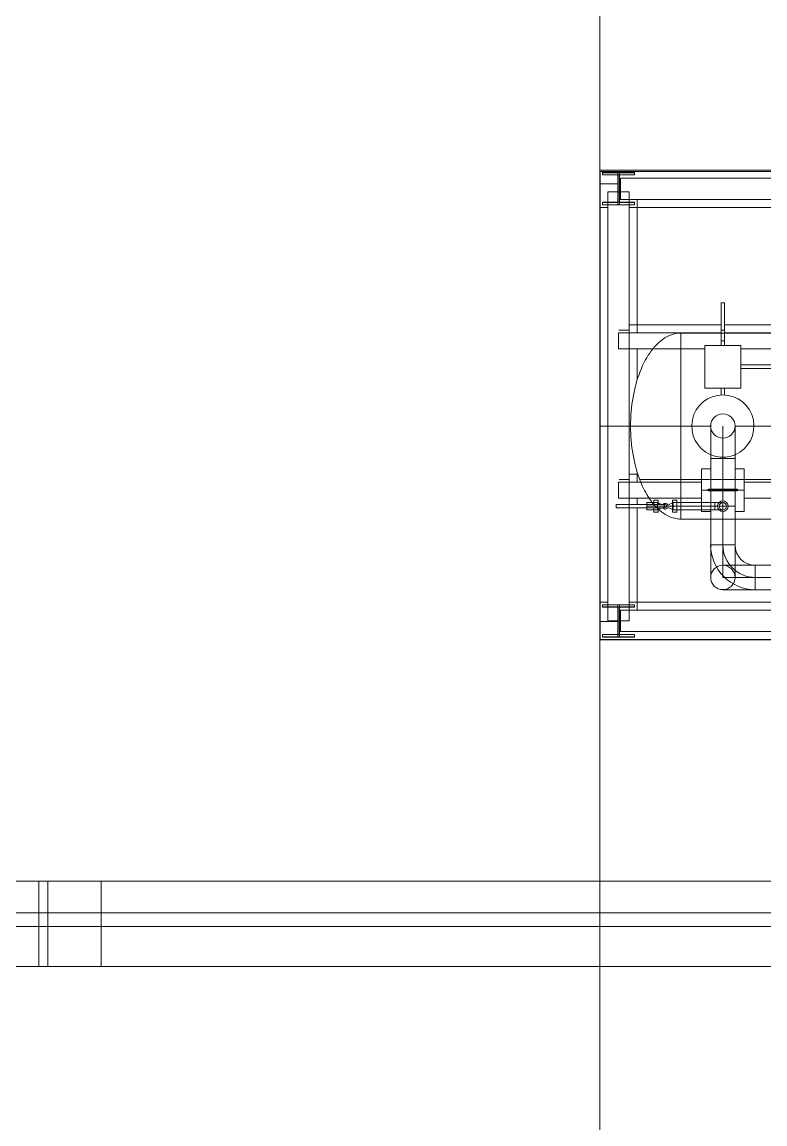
# Model space of a CAD drawing. Header units: inches. Extents: x -1128 to 651, y 96 to 845.
# Drawn here: x -1046.666 to -1043.52, y 706.763 to 711.425 of the extents above; entities that cross this region are included whole.
import ezdxf

# ---------------------------------------------------------------- set-up
doc = ezdxf.new("R2010")
doc.units = ezdxf.units.IN
doc.header["$MEASUREMENT"] = 0
doc.layers.add('Cable Tray', color=7, linetype='Continuous')
doc.layers.add('EQUIPMENT LAYOUT-EMBED 1_DWG$0$DwgTemplate', color=7, linetype='Continuous')
doc.layers.add('Cables', color=7, linetype='Continuous', lineweight=0)
doc.layers.add('Layout', color=6, linetype='Continuous', lineweight=18)

# ---------------------------------------------------------------- blocks, each defined once
blk = doc.blocks.new('A$C55974CAD')
at = {"layer": 'EQUIPMENT LAYOUT-EMBED 1_DWG$0$DwgTemplate', "color": 7, "lineweight": 0}
for p, q in [((0, 22.4), (61, 22.4)), ((33.7505, 22.2625), (33.7505, 22.3625)), ((33.7505, 22.3625), (33.7505, 22.2625)), ((34.2167, 22.323), (34.2242, 22.323)), ((34.2167, 22.323), (34.2167, 22.2625)), ((34.2242, 22.323), (34.2317, 22.323)), ((34.2317, 22.323), (34.2317, 22.2625)), ((35.6495, 22.3625), (35.6495, 22.2625)), ((35.6495, 22.3625), (35.6495, 22.2625)), ((33.6125, 22.3165), (33.6225, 22.3165)), ((33.6125, 22.3165), (33.6225, 22.3165)), ((33.6225, 22.3085), (33.6125, 22.3085)), ((33.6125, 22.3085), (33.6225, 22.3085)), ((33.6225, 22.316), (33.6225, 22.309)), ((33.6225, 22.309), (33.6225, 22.316)), ((33.6875, 22.3165), (33.7615, 22.3165)), ((33.6875, 22.3165), (33.7615, 22.3165)), ((33.7615, 22.3085), (33.6875, 22.3085)), ((33.6875, 22.3085), (33.7615, 22.3085)), ((33.7615, 22.3165), (33.7615, 22.3085)), ((33.7615, 22.3085), (33.7615, 22.3165)), ((35.6385, 22.3085), (35.6385, 22.3165)), ((35.6385, 22.3085), (35.6385, 22.3165)), ((35.6385, 22.3165), (35.6981, 22.3165)), ((35.6981, 22.3165), (35.6385, 22.3165)), ((35.6981, 22.3085), (35.6385, 22.3085)), ((35.6981, 22.3085), (35.6385, 22.3085)), ((35.7775, 22.3165), (35.7875, 22.3165)), ((35.7875, 22.3165), (35.7775, 22.3165)), ((35.7775, 22.309), (35.7775, 22.316)), ((35.7775, 22.309), (35.7775, 22.316)), ((35.7875, 22.3085), (35.7775, 22.3085)), ((35.7875, 22.3085), (35.7775, 22.3085)), ((34.2167, 22.2625), (34.2167, 22.1325)), ((34.2317, 22.2625), (34.2317, 22.1463)), ((34.2075, 22.1799), (34.2167, 22.1799)), ((34.2075, 22.1799), (34.2075, 22.1466)), ((34.2167, 22.1799), (34.2242, 22.1799)), ((34.2242, 22.1799), (34.2242, 22.1291)), ((34.2242, 22.1799), (34.2317, 22.1799)), ((34.2317, 22.1799), (34.2409, 22.1799)), ((34.2409, 22.1799), (34.2409, 22.1538)), ((34.2167, 22.1466), (34.1964, 22.1466)), ((34.1964, 22.1259), (34.1964, 22.1466)), ((34.2104, 22.1259), (34.1964, 22.1259)), ((34.2075, 22.1466), (34.2075, 22.1291)), ((34.2075, 22.1291), (34.2242, 22.1291)), ((34.2095, 22.125), (34.2091, 22.1259)), ((34.2167, 22.1093), (34.2095, 22.125)), ((34.2167, 22.1259), (34.2104, 22.1259)), ((34.2167, 22.1325), (34.2167, 22.093)), ((34.2242, 22.0568), (34.2242, 22.1291)), ((34.2242, 22.1291), (34.2242, 22.1291)), ((34.2242, 22.1291), (34.2242, 22.1291)), ((34.2242, 22.1291), (34.2409, 22.1291)), ((34.232, 22.1466), (34.2317, 22.1466)), ((34.2317, 22.1463), (34.2317, 22.093)), ((34.252, 22.1259), (34.2317, 22.1259)), ((34.2317, 22.1093), (34.2394, 22.1259)), ((34.252, 22.1466), (34.232, 22.1466)), ((34.2409, 22.1538), (34.2409, 22.1291)), ((34.252, 22.1259), (34.252, 22.1466)), ((34.1964, 22.06), (34.2242, 22.06)), ((34.1964, 22.06), (34.1964, 22.0394)), ((34.2186, 22.0808), (34.2091, 22.06)), ((34.2242, 22.06), (34.252, 22.06)), ((34.2298, 22.0808), (34.2394, 22.06)), ((34.252, 22.06), (34.252, 22.0394)), ((34.1964, 22.0394), (34.2242, 22.0394)), ((34.2409, 22.0568), (34.2075, 22.0568)), ((34.2075, 22.0568), (34.2075, 21.8611)), ((34.2242, 21.8611), (34.2242, 22.0568)), ((34.2242, 22.0394), (34.252, 22.0394)), ((34.2409, 22.0568), (34.2409, 21.8611)), ((34.2625, 22.02), (34.3375, 22.02)), ((34.3375, 22.02), (34.2625, 22.02)), ((34.9625, 22.02), (35.036, 22.02)), ((35.036, 22.02), (34.9625, 22.02)), ((35.036, 21.58), (35.036, 22.02)), ((34.778, 21.908), (34.778, 21.738)), ((34.978, 21.908), (34.778, 21.908)), ((34.978, 21.908), (34.978, 21.738)), ((33.89, 21.8801), (34.0424, 21.8801)), ((34.0424, 21.8801), (34.0424, 21.7658)), ((34.0424, 21.8801), (34.296, 21.8801)), ((34.0424, 21.7658), (34.0424, 21.8801)), ((34.164, 21.7658), (34.164, 21.8801)), ((34.2075, 21.8611), (34.2242, 21.8611)), ((34.2075, 21.8611), (34.2075, 21.823)), ((34.2409, 21.8611), (34.2075, 21.8611)), ((34.2242, 21.8801), (34.2242, 21.7658)), ((34.2242, 21.8611), (34.2242, 21.8611)), ((34.2242, 21.8611), (34.2242, 21.8611)), ((34.2242, 21.823), (34.2242, 21.8611)), ((34.2242, 21.8611), (34.2409, 21.8611)), ((34.2409, 21.823), (34.2409, 21.8611)), ((34.296, 21.8801), (34.304, 21.8801)), ((34.304, 21.8801), (34.4476, 21.8801)), ((34.4476, 21.7658), (34.4476, 21.8801)), ((34.4476, 21.8801), (34.6, 21.8801)), ((34.4476, 21.8801), (34.4476, 21.7658)), ((33.8328, 21.823), (33.8328, 21.6706)), ((34.0424, 21.823), (33.89, 21.823)), ((33.89, 21.823), (33.89, 21.7658)), ((33.9471, 21.7658), (33.9471, 21.823)), ((34.296, 21.823), (34.0424, 21.823)), ((34.0424, 21.823), (34.0424, 21.823)), ((34.0424, 21.823), (34.0424, 21.823)), ((34.304, 21.823), (34.296, 21.823)), ((34.4476, 21.823), (34.304, 21.823)), ((34.4476, 21.823), (34.4476, 21.823)), ((34.4476, 21.823), (34.4476, 21.823)), ((34.6, 21.823), (34.4476, 21.823)), ((34.778, 21.8315), (34.7458, 21.8315)), ((34.778, 21.8145), (34.7458, 21.8145)), ((35.178, 21.8315), (34.978, 21.8315)), ((35.178, 21.8145), (34.978, 21.8145)), ((35.178, 21.8315), (35.178, 21.8145)), ((34.0424, 21.7658), (33.89, 21.7658)), ((33.89, 21.7658), (33.89, 21.6706)), ((33.9471, 21.6706), (33.9471, 21.7658)), ((34.0424, 21.7658), (34.296, 21.7658)), ((34.296, 21.7658), (34.304, 21.7658)), ((34.304, 21.7658), (34.4476, 21.7658)), ((34.6, 21.7658), (34.4476, 21.7658)), ((34.978, 21.738), (34.778, 21.738)), ((34.8695, 21.524), (34.8695, 21.738)), ((34.8865, 21.524), (34.8865, 21.738)), ((33.89, 21.6706), (33.8328, 21.6706)), ((33.8328, 21.6706), (33.8328, 21.323)), ((33.89, 21.6706), (33.8328, 21.6706)), ((33.89, 21.3167), (33.89, 21.6706)), ((33.9471, 21.6706), (33.89, 21.6706)), ((33.89, 21.6706), (33.89, 21.6706)), ((33.89, 21.6706), (33.89, 21.6706)), ((33.9471, 21.6706), (33.89, 21.6706)), ((33.9471, 21.6706), (33.9471, 21.3167))]:
    blk.add_line(p, q, dxfattribs=at)
at = {"layer": 'EQUIPMENT LAYOUT-EMBED 1_DWG$0$DwgTemplate', "color": 54, "lineweight": 0}
for p, q in [((33.5975, 14.0254), (33.5975, 22.3991)), ((33.5975, 22.3991), (35.7933, 22.3991)), ((35.7933, 22.3991), (35.7933, 14.0277))]:
    blk.add_line(p, q, dxfattribs=at)
at = {"layer": 'EQUIPMENT LAYOUT-EMBED 1_DWG$0$DwgTemplate', "color": 1, "lineweight": 0}
for p, q in [((33.6, 20.74), (33.6, 22.4)), ((33.6, 22.4), (33.775, 22.4)), ((33.6225, 22.3875), (33.6125, 22.3875)), ((33.6125, 22.3875), (33.6125, 22.2375)), ((33.6225, 22.316), (33.6225, 22.3875)), ((33.6839, 22.3165), (33.6839, 22.4)), ((33.6839, 22.4), (35.7354, 22.4)), ((33.7525, 22.3875), (33.7525, 22.316)), ((33.7625, 22.3875), (33.7525, 22.3875)), ((33.7625, 22.2375), (33.7625, 22.3875)), ((33.775, 22.3625), (33.775, 22.4)), ((34.6, 22.4), (34.6, 22.3625)), ((35.625, 22.4), (35.8, 22.4)), ((35.625, 22.3625), (35.625, 22.4)), ((35.6375, 22.3875), (35.6375, 22.2375)), ((35.6475, 22.3875), (35.6375, 22.3875)), ((35.6475, 22.316), (35.6475, 22.3875)), ((35.7354, 22.4), (35.7354, 22.3165)), ((35.7775, 22.3875), (35.7775, 22.316)), ((35.7875, 22.3875), (35.7775, 22.3875)), ((35.7875, 22.2375), (35.7875, 22.3875)), ((35.8, 14), (35.8, 22.4)), ((33.6875, 22.3625), (35.6981, 22.3625)), ((33.6875, 22.2625), (33.6875, 22.3625)), ((34.6, 22.3625), (34.6, 22.2625)), ((35.6981, 22.3625), (35.6981, 22.2625)), ((33.7525, 22.316), (33.6225, 22.316)), ((33.6225, 22.309), (33.7525, 22.309)), ((33.6225, 22.2375), (33.6225, 22.309)), ((33.6375, 14.0967), (33.6375, 22.3033)), ((33.6375, 22.3033), (33.7375, 22.3033)), ((33.6839, 22.3033), (33.6839, 22.3085)), ((33.7375, 22.3033), (33.7375, 19.6185)), ((33.7525, 22.309), (33.7525, 22.2375)), ((34.2625, 22.3125), (34.3375, 22.3125)), ((34.2625, 22.3125), (34.2625, 21.923)), ((34.3375, 22.3125), (34.3375, 21.923)), ((34.9625, 22.3125), (34.9625, 21.908)), ((34.9625, 22.3125), (35.0375, 22.3125)), ((35.0375, 22.3125), (35.0375, 21.8315)), ((35.7775, 22.316), (35.6475, 22.316)), ((35.6475, 22.2375), (35.6475, 22.309)), ((35.6475, 22.309), (35.7775, 22.309)), ((35.6625, 22.3033), (35.7625, 22.3033)), ((35.6625, 19.6185), (35.6625, 22.3033)), ((35.7354, 22.3085), (35.7354, 22.3033)), ((35.7625, 22.3033), (35.7625, 14.0967)), ((35.7775, 22.309), (35.7775, 22.2375)), ((33.6125, 22.2375), (33.6225, 22.2375)), ((33.6875, 22.2625), (35.6981, 22.2625)), ((33.7375, 22.225), (34.2167, 22.225)), ((33.7525, 22.2375), (33.7625, 22.2375)), ((33.775, 21.1157), (33.775, 22.2625)), ((34.2317, 22.225), (34.2625, 22.225)), ((34.3375, 22.225), (34.384, 22.225)), ((34.374, 22.2625), (34.374, 22.2218)), ((34.6, 22.2625), (34.6, 22.256)), ((34.6, 22.256), (34.6, 21.8805)), ((34.816, 22.225), (34.9625, 22.225)), ((35.0375, 22.225), (35.6625, 22.225)), ((35.074, 22.2625), (35.074, 21.8315)), ((35.625, 19.7005), (35.625, 22.2625)), ((35.6375, 22.2375), (35.6475, 22.2375)), ((35.7775, 22.2375), (35.7875, 22.2375)), ((34.6, 22.18), (34.6, 21.8805)), ((35.0375, 21.8145), (35.0375, 21.524)), ((35.074, 21.8145), (35.074, 21.524)), ((34.6, 21.7654), (34.6, 21.15)), ((34.6, 21.7654), (34.6, 21.15)), ((34.2625, 21.723), (34.2625, 21.3167)), ((34.3375, 21.723), (34.3375, 21.3167)), ((34.9625, 21.738), (34.9625, 21.524))]:
    blk.add_line(p, q, dxfattribs=at)
at = {"layer": 'EQUIPMENT LAYOUT-EMBED 1_DWG$0$DwgTemplate', "color": 5, "lineweight": 0}
for p, q in [((33.6105, 22.3875), (33.6125, 22.3875)), ((33.6105, 22.3875), (33.6125, 22.3875)), ((33.6105, 22.2375), (33.6105, 22.3875)), ((33.6105, 22.3875), (33.6105, 22.2375)), ((33.7505, 22.3625), (33.7505, 22.3875)), ((33.7505, 22.3875), (33.7505, 22.3625)), ((33.7505, 22.3875), (33.7525, 22.3875)), ((33.7525, 22.3875), (33.7505, 22.3875)), ((35.6475, 22.3875), (35.6495, 22.3875)), ((35.6475, 22.3875), (35.6495, 22.3875)), ((35.6495, 22.3875), (35.6495, 22.3625)), ((35.6495, 22.3875), (35.6495, 22.3625)), ((35.7875, 22.3875), (35.7895, 22.3875)), ((35.7895, 22.3875), (35.7875, 22.3875)), ((35.7895, 22.3875), (35.7895, 22.2375)), ((35.7895, 22.3875), (35.7895, 22.2375)), ((33.6115, 22.3165), (33.6125, 22.3165)), ((33.6115, 22.3165), (33.6125, 22.3165)), ((33.6115, 22.3085), (33.6115, 22.3165)), ((33.6115, 22.3165), (33.6115, 22.3085)), ((33.6125, 22.3085), (33.6115, 22.3085)), ((33.6115, 22.3085), (33.6125, 22.3085)), ((33.6225, 22.3165), (33.6875, 22.3165)), ((33.6225, 22.3165), (33.6875, 22.3165)), ((33.6875, 22.3085), (33.6225, 22.3085)), ((33.6225, 22.3085), (33.6875, 22.3085)), ((35.6981, 22.3165), (35.7775, 22.3165)), ((35.7775, 22.3165), (35.6981, 22.3165)), ((35.7775, 22.3085), (35.6981, 22.3085)), ((35.7775, 22.3085), (35.6981, 22.3085)), ((35.7875, 22.3165), (35.7885, 22.3165)), ((35.7885, 22.3165), (35.7875, 22.3165)), ((35.7885, 22.3085), (35.7875, 22.3085)), ((35.7885, 22.3085), (35.7875, 22.3085)), ((35.7885, 22.3165), (35.7885, 22.3085)), ((35.7885, 22.3165), (35.7885, 22.3085)), ((33.6125, 22.2375), (33.6105, 22.2375)), ((33.6105, 22.2375), (33.6125, 22.2375)), ((33.7505, 22.2375), (33.7505, 22.2625)), ((33.7505, 22.2625), (33.7505, 22.2375)), ((33.7525, 22.2375), (33.7505, 22.2375)), ((33.7525, 22.2375), (33.7505, 22.2375)), ((35.6495, 22.2375), (35.6475, 22.2375)), ((35.6475, 22.2375), (35.6495, 22.2375)), ((35.6495, 22.2625), (35.6495, 22.2375)), ((35.6495, 22.2625), (35.6495, 22.2375)), ((35.7895, 22.2375), (35.7875, 22.2375)), ((35.7895, 22.2375), (35.7875, 22.2375)), ((34.164, 22.02), (34.2625, 22.02)), ((34.2625, 22.02), (34.164, 22.02)), ((34.164, 21.8801), (34.164, 22.02)), ((34.3375, 22.02), (34.9625, 22.02)), ((34.9625, 22.02), (34.3375, 22.02)), ((34.164, 21.58), (34.164, 21.7658))]:
    blk.add_line(p, q, dxfattribs=at)
at = {"layer": 'EQUIPMENT LAYOUT-EMBED 1_DWG$0$DwgTemplate', "color": 9, "lineweight": 0}
for p, q in [((34.35, 22.3095), (34.35, 22.2625)), ((35.05, 22.3117), (35.05, 22.2625)), ((34.35, 22.2133), (34.35, 16.1506)), ((34.3, 21.923), (34.3, 21.723)), ((35, 21.8315), (35, 21.8145)), ((35.05, 21.8315), (35.05, 21.8145))]:
    blk.add_line(p, q, dxfattribs=at)
at = {"layer": 'EQUIPMENT LAYOUT-EMBED 1_DWG$0$DwgTemplate', "color": 3, "lineweight": 0}
for p, q in [((34.4, 21.923), (34.2, 21.923)), ((34.2, 21.8801), (34.2, 21.923)), ((34.4, 21.8801), (34.4, 21.923)), ((34.296, 21.756), (34.296, 21.89)), ((34.304, 21.89), (34.304, 21.756)), ((34.2, 21.723), (34.2, 21.7658)), ((34.4, 21.723), (34.4, 21.7658)), ((34.4, 21.723), (34.2, 21.723))]:
    blk.add_line(p, q, dxfattribs=at)
at = {"layer": 'EQUIPMENT LAYOUT-EMBED 1_DWG$0$DwgTemplate', "color": 7, "lineweight": 0}
for centre, radius in [((34.2242, 22.093), 0.0075), ((34.2242, 21.823), 0.0251), ((34.2242, 21.823), 0.0167)]:
    blk.add_circle(centre, radius, dxfattribs=at)
for centre, radius, start, end in [((34.2242, 22.093), 0.0134, 124.0395, 245.311), ((34.2242, 22.093), 0.0134, 294.689, 55.9605), ((34.6, 21.823), 0.1461, 0, 156.9643), ((33.89, 21.823), 0.0571, 90, 270), ((34.0424, 21.6706), 0.2096, 90, 180), ((33.89, 21.823), 0.0571, 90, 270), ((33.89, 21.823), 0.0571, 270, 90), ((34.6, 21.823), 0.146, 156.9643, 203.0357), ((34.6, 21.823), 0.0571, 90, 270), ((34.6, 21.823), 0.0572, 0, 90), ((34.6, 21.823), 0.0571, 270, 90), ((34.0424, 21.6706), 0.1524, 90, 180), ((34.6, 21.823), 0.146, 203.0357, 0), ((34.6, 21.823), 0.0571, 270, 0), ((34.0424, 21.6706), 0.0952, 90, 180)]:
    blk.add_arc(centre, radius, start, end, dxfattribs=at)
at = {"layer": 'EQUIPMENT LAYOUT-EMBED 1_DWG$0$DwgTemplate', "color": 3, "lineweight": 0}
for centre, start, end in [((34.3, 21.89), 0, 180), ((34.3, 21.756), 180, 0)]:
    blk.add_arc(centre, 0.004, start, end, dxfattribs=at)
at = {"layer": 'EQUIPMENT LAYOUT-EMBED 1_DWG$0$DwgTemplate', "color": 5, "lineweight": 0}
for points in [[(34.6, 22.256), (34.5543, 22.256), (34.5087, 22.2521), (34.4653, 22.2444), (34.4218, 22.2368), (34.3807, 22.2254), (34.3437, 22.2109)], [(34.6, 22.256), (34.6457, 22.256), (34.6913, 22.2521), (34.7347, 22.2444), (34.7782, 22.2368), (34.8193, 22.2254), (34.8563, 22.2109)]]:
    blk.add_open_spline(points, degree=3, knots=[4.712389, 4.712389, 4.712389, 4.712389, 5.0265482, 5.0265482, 5.0265482, 5.3407075, 5.3407075, 5.3407075, 5.3407075], dxfattribs=at)
for points in [[(34.2625, 22.1694), (34.2572, 22.1659), (34.2522, 22.1623), (34.2473, 22.1587)], [(34.3437, 22.2109), (34.3416, 22.2101), (34.3396, 22.2092), (34.3375, 22.2084)], [(34.8563, 22.2109), (34.8932, 22.1964), (34.9259, 22.1787), (34.9527, 22.1587)], [(34.2473, 22.1587), (34.2204, 22.1387), (34.1994, 22.1164), (34.1853, 22.0929)], [(34.9527, 22.1587), (34.9561, 22.1562), (34.9593, 22.1537), (34.9625, 22.1511)], [(34.1853, 22.0929), (34.1758, 22.077), (34.1693, 22.0605), (34.1662, 22.0438)], [(34.1662, 22.0438), (34.1647, 22.0359), (34.164, 22.0279), (34.164, 22.02)]]:
    blk.add_open_spline(points, degree=3, dxfattribs=at)
at = {"layer": 'EQUIPMENT LAYOUT-EMBED 1_DWG$0$DwgTemplate', "color": 7, "lineweight": 0}
for points in [[(34.3375, 22.2084), (34.3097, 22.1971), (34.2845, 22.1839), (34.2625, 22.1694)], [(34.9625, 22.1511), (34.9847, 22.1331), (35.0023, 22.1135), (35.0147, 22.0929)], [(35.0147, 22.0929), (35.0242, 22.077), (35.0306, 22.0605), (35.0338, 22.0438)], [(35.0338, 22.0438), (35.0353, 22.0359), (35.036, 22.0279), (35.036, 22.02)]]:
    blk.add_open_spline(points, degree=3, dxfattribs=at)

msp = doc.modelspace()

# ---------------------------------------------------------------- linework, layer by layer
at = {"layer": 'Cable Tray', "color": 3, "linetype": 'Continuous', "lineweight": 5}
for p, q in [((-1046.9189, 707.7908), (-1046.5948, 707.7908)), ((-1046.5573, 707.7908), (-1046.7381, 707.7908)), ((-1046.5948, 707.7908), (-1046.5948, 707.4292)), ((-1046.5948, 707.7908), (-1046.5573, 707.7908)), ((-1046.5573, 707.7908), (-1046.5573, 707.4292)), ((-1046.3314, 707.7908), (-1046.5573, 707.7908)), ((-1046.3314, 707.7908), (-1046.5573, 707.7908)), ((-1046.3314, 707.4292), (-1046.3314, 707.7908)), ((-1046.3314, 707.4292), (-1046.3314, 707.7908)), ((-1046.3314, 707.7903), (-1046.3314, 707.4288)), ((-1035.1403, 707.7903), (-1046.3314, 707.7903)), ((-1035.1403, 707.7903), (-1046.3314, 707.7903)), ((-1046.5948, 707.4292), (-1046.9189, 707.4292)), ((-1046.5573, 707.4292), (-1046.7381, 707.4292)), ((-1046.5573, 707.4292), (-1046.5948, 707.4292)), ((-1046.3314, 707.4292), (-1046.5573, 707.4292)), ((-1046.3314, 707.4292), (-1046.5573, 707.4292)), ((-1035.1403, 707.4288), (-1046.3314, 707.4288)), ((-1035.1403, 707.4288), (-1046.3314, 707.4288))]:
    msp.add_line(p, q, dxfattribs=at)
at = {"layer": 'Cables', "color": 0, "lineweight": 0}
for p, q in [((-1064.3035, 707.6573), (-1034.661, 707.6555)), ((-1064.3018, 707.5987), (-1034.661, 707.5987))]:
    msp.add_line(p, q, dxfattribs=at)

# ---------------------------------------------------------------- block references
at = {"layer": 'Layout', "xscale": 0.9025, "yscale": 0.9025, "zscale": 0.9025, "rotation": 90}
msp.add_blockref('A$C55974CAD', (-1024.0033, 678.4893), dxfattribs=at)

doc.saveas('drawing.dxf')
